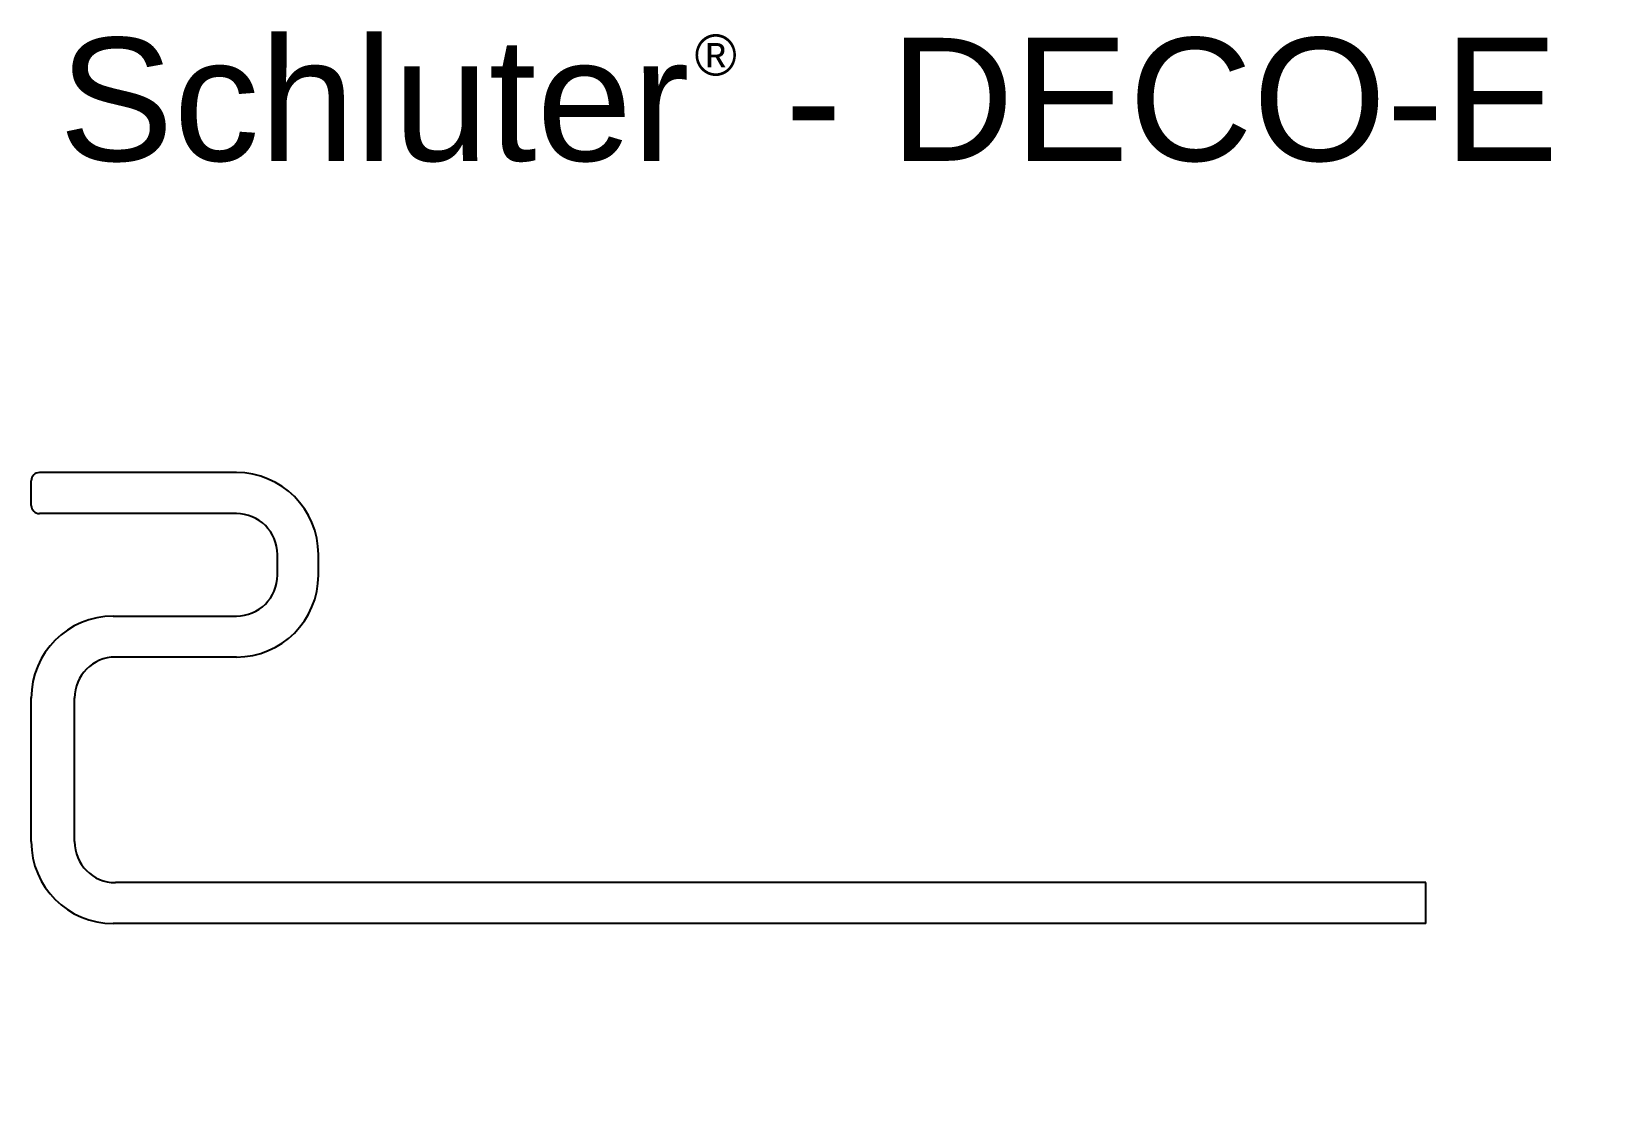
# Model space of a CAD drawing. Extents: x 106.73 to 108.23, y 260.45 to 261.47.
import ezdxf

# ---------------------------------------------------------------- set-up
doc = ezdxf.new("R2010")
doc.units = 0
doc.header["$MEASUREMENT"] = 0
doc.layers.get('0').update_dxf_attribs({"linetype": 'CONTINUOUS'})
for name, color, linetype in [('DETAILS', 7, 'CONTINUOUS'), ('SCHLÜTER-DECO-E', 7, 'CONTINUOUS'), ('TEXT', 7, 'CONTINUOUS')]:
    doc.layers.add(name, color=color, linetype=linetype)
doc.layers.get('0').off()
doc.styles.add('STYLE1', font='ARIAL.TTF')
doc.dimstyles.get("Standard").update_dxf_attribs({"dimtxt": 0.18, "dimasz": 0.18, "dimexe": 0.18, "dimexo": 0.0625, "dimgap": 0.09, "dimtad": 0, "dimtih": 1, "dimtoh": 1, "dimdec": 4, "dimzin": 0, "dimdsep": 46, "dimtxsty": 'Standard', "dimcen": 0.09, "dimadec": 0, "dimazin": 0, "dimtfac": 1, "dimtdec": 4, "dimtofl": 0, "dimtmove": 0, "dimatfit": 0, "dimfxl": 0, "dimtolj": 1, "dimtzin": 0, "dimarcsym": 0})

# ---------------------------------------------------------------- blocks, each defined once
blk = doc.blocks.new('*D0')
at = {"color": 0, "linetype": 'ByBlock'}
for p, q in [((106.7256, 260.6655), (106.7256, 260.4666)), ((108.0642, 260.5868), (108.0642, 260.4666)), ((106.7456, 260.4766), (107.3182, 260.4766)), ((108.0442, 260.4766), (107.4716, 260.4766))]:
    blk.add_line(p, q, dxfattribs=at)
for points in [[(106.7456, 260.4799), (106.7456, 260.4733), (106.7256, 260.4766)], [(108.0442, 260.4799), (108.0442, 260.4733), (108.0642, 260.4766)]]:
    blk.add_solid(points, dxfattribs=at)
at = {"color": 7, "linetype": 'ByBlock', "insert": (107.3949, 260.4766), "char_height": 0.02, "attachment_point": 5}
blk.add_mtext('\\A1;1 11/32', dxfattribs=at)
blk = doc.blocks.new('*D1')
at = {"color": 0, "linetype": 'ByBlock'}
for p, q in [((107.1531, 261.0699), (107.1531, 261.0899)), ((106.9525, 261.0499), (107.1631, 261.0499)), ((106.9525, 260.8727), (107.1631, 260.8727)), ((107.1531, 260.8527), (107.1531, 260.8327))]:
    blk.add_line(p, q, dxfattribs=at)
for points in [[(107.1498, 261.0699), (107.1564, 261.0699), (107.1531, 261.0499)], [(107.1498, 260.8527), (107.1564, 260.8527), (107.1531, 260.8727)]]:
    blk.add_solid(points, dxfattribs=at)
at = {"color": 7, "linetype": 'ByBlock', "insert": (107.1531, 260.9613), "char_height": 0.02, "attachment_point": 5, "rotation": 90}
blk.add_mtext('\\A1;11/64', dxfattribs=at)
blk = doc.blocks.new('*D2')
at = {"color": 0, "linetype": 'ByBlock'}
for p, q in [((106.7256, 261.0799), (106.7256, 261.2194)), ((107.0012, 260.9913), (107.0012, 261.2194)), ((106.7456, 261.2094), (106.8067, 261.2094)), ((106.9812, 261.2094), (106.9201, 261.2094))]:
    blk.add_line(p, q, dxfattribs=at)
for points in [[(106.7456, 261.2127), (106.7456, 261.2061), (106.7256, 261.2094)], [(106.9812, 261.2127), (106.9812, 261.2061), (107.0012, 261.2094)]]:
    blk.add_solid(points, dxfattribs=at)
at = {"color": 7, "linetype": 'ByBlock', "insert": (106.8634, 261.2094), "char_height": 0.02, "attachment_point": 5}
blk.add_mtext('\\A1;9/32', dxfattribs=at)
blk = doc.blocks.new('*D3')
at = {"color": 0, "linetype": 'ByBlock'}
for p, q in [((108.2142, 260.6761), (108.2142, 260.6961)), ((108.0942, 260.6561), (108.2242, 260.6561)), ((108.0942, 260.6168), (108.2242, 260.6168)), ((108.2142, 260.5968), (108.2142, 260.5768))]:
    blk.add_line(p, q, dxfattribs=at)
for points in [[(108.2108, 260.6761), (108.2175, 260.6761), (108.2142, 260.6561)], [(108.2108, 260.5968), (108.2175, 260.5968), (108.2142, 260.6168)]]:
    blk.add_solid(points, dxfattribs=at)
at = {"color": 7, "linetype": 'ByBlock', "insert": (108.2142, 260.5201), "char_height": 0.02, "attachment_point": 5, "rotation": 90}
blk.add_mtext('\\A1;3/64', dxfattribs=at)
blk = doc.blocks.new('*D4')
at = {"color": 0, "linetype": 'ByBlock'}
for p, q in [((107.0312, 261.0499), (108.2243, 261.0499)), ((108.2143, 261.0299), (108.2143, 260.9197)), ((108.2143, 260.6761), (108.2143, 260.7863)), ((108.0942, 260.6561), (108.2243, 260.6561))]:
    blk.add_line(p, q, dxfattribs=at)
for points in [[(108.2109, 261.0299), (108.2176, 261.0299), (108.2143, 261.0499)], [(108.2109, 260.6761), (108.2176, 260.6761), (108.2143, 260.6561)]]:
    blk.add_solid(points, dxfattribs=at)
at = {"color": 7, "linetype": 'ByBlock', "insert": (108.2143, 260.853), "char_height": 0.02, "attachment_point": 5, "rotation": 90}
blk.add_mtext('\\A1;25/64', dxfattribs=at)

msp = doc.modelspace()

# ---------------------------------------------------------------- linework, layer by layer
at = {"layer": 'SCHLÜTER-DECO-E', "color": 7, "linetype": 'Continuous'}
for p, q in [((106.7256106, 261.018374), (106.7256106, 261.041996)), ((106.9224606, 261.04987), (106.7334846, 261.04987)), ((106.9224606, 261.0105), (106.7334846, 261.0105)), ((106.9618306, 260.951445), (106.9618306, 260.97113)), ((107.0012006, 260.951445), (107.0012006, 260.97113)), ((106.8043487, 260.912075), (106.9224606, 260.912075)), ((106.9224606, 260.872705), (106.806466, 260.872705)), ((106.7256106, 260.69552), (106.7256106, 260.8338893)), ((106.7670979, 260.69552), (106.7670979, 260.8337269)), ((108.0641906, 260.65615), (106.8064679, 260.65615)), ((108.0641906, 260.61678), (108.0641906, 260.65615)), ((108.0641906, 260.61678), (106.8043506, 260.61678))]:
    msp.add_line(p, q, dxfattribs=at)
for centre, radius, start, end in [((106.7334846, 261.041996), 0.007874, 90, 180), ((106.9224606, 260.97113), 0.07874, 0, 90), ((106.7334846, 261.018374), 0.007874, 180, 270), ((106.9224606, 260.97113), 0.03937, 0, 90), ((106.9224606, 260.951445), 0.07874, 270, 0), ((106.9224606, 260.951445), 0.03937, 270, 0), ((106.8043487, 260.833335), 0.07874, 90, 180), ((106.806466, 260.833335), 0.03937, 90, 180), ((106.8043506, 260.69552), 0.07874, 180, 270), ((106.8064679, 260.69552), 0.03937, 180, 270)]:
    msp.add_arc(centre, radius, start, end, dxfattribs=at)

# ---------------------------------------------------------------- texts
at = {"layer": 'TEXT', "color": 7, "linetype": 'Continuous', "style": 'STYLE1'}
for s, height, p in [('Schluter  - DECO-E', 0.11811, (106.7521503, 261.3491591)), ('®', 0.03937, (107.3623673, 261.4310269))]:
    msp.add_text(s, height=height, dxfattribs=at).set_placement(p)

# ---------------------------------------------------------------- dimensions: what is measured, and where the dimension line sits
at = {"layer": 'DETAILS', "color": 7, "linetype": 'Continuous'}
for base, p1, p2, picture, middle in [((107.0012006, 261.2093915), (106.7256106, 261.04987), (107.0012006, 260.9612875), '*D2', (106.8634056, 261.2093915)), ((108.0641906, 260.4765834), (106.7256106, 260.69552), (108.0641906, 260.61678), '*D0', (107.3949006, 260.4765834))]:
    dim = msp.add_linear_dim(base=base, p1=p1, p2=p2, dimstyle='Standard', override={"dimtxt": 0.02, "dimasz": 0.02, "dimexe": 0.01, "dimexo": 0.03, "dimgap": 0.02, "dimtih": 0, "dimtoh": 0, "dimdec": 6, "dimlunit": 5, "dimcen": 0.005, "dimclrt": 7, "dimatfit": 3, "dimfrac": 2}, dxfattribs=at)
    dim.commit()
    dim.dimension.update_dxf_attribs({"geometry": picture, "text_midpoint": middle})
for base, p1, p2, picture, middle in [((107.1530989, 260.872705), (106.9224606, 261.04987), (106.9224606, 260.872705), '*D1', (107.1530989, 260.9612875)), ((108.2142564, 261.04987), (108.0641906, 260.65615), (107.0012006, 261.04987), '*D4', (108.2142564, 260.85301))]:
    dim = msp.add_linear_dim(base=base, p1=p1, p2=p2, angle=90, dimstyle='Standard', override={"dimtxt": 0.02, "dimasz": 0.02, "dimexe": 0.01, "dimexo": 0.03, "dimgap": 0.02, "dimtih": 0, "dimtoh": 0, "dimdec": 6, "dimlunit": 5, "dimcen": 0.005, "dimclrt": 7, "dimatfit": 3, "dimfrac": 2}, dxfattribs=at)
    dim.commit()
    dim.dimension.update_dxf_attribs({"geometry": picture, "text_midpoint": middle})
dim = msp.add_linear_dim(base=(108.2141779, 260.65615), p1=(108.0641906, 260.61678), p2=(108.0641906, 260.65615), angle=90, dimstyle='Standard', override={"dimtxt": 0.02, "dimasz": 0.02, "dimexe": 0.01, "dimexo": 0.03, "dimgap": 0.02, "dimtih": 0, "dimtoh": 0, "dimdec": 6, "dimlunit": 5, "dimcen": 0.005, "dimclrt": 7, "dimatfit": 3, "dimfrac": 2}, dxfattribs=at)
dim.commit()
dim.dimension.update_dxf_attribs({"geometry": '*D3', "text_midpoint": (108.2141779, 260.5201133), "dimtype": 160})

doc.saveas('drawing.dxf')
